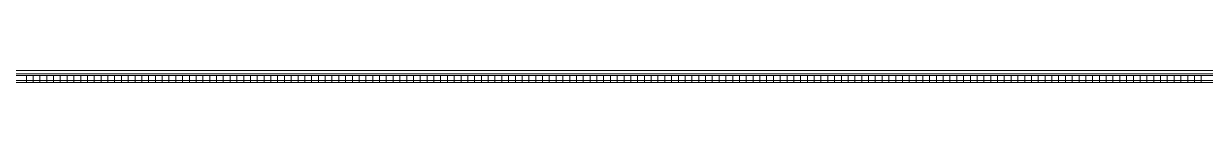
# Model space of a CAD drawing. Header units: millimetres. Extents: x -515342 to 330399, y -224905 to 507333.
# Drawn here: x -336847 to -319447, y 490665 to 490841 of the extents above; entities that cross this region are included whole.
import ezdxf

# ---------------------------------------------------------------- set-up
doc = ezdxf.new("R2010")
doc.units = ezdxf.units.MM
for name, color, linetype, lineweight in [('Крыша', 7, 'Continuous', 0), ('Обобщенные модели', 7, 'Continuous', 0), ('Ограждение', 7, 'Continuous', 0)]:
    doc.layers.add(name, color=color, linetype=linetype, lineweight=lineweight)

# ---------------------------------------------------------------- blocks, each defined once
blk = doc.blocks.new('Ограждение - Ограждение-9809147-О_АР_П_Крыша')
at = {"layer": 'Ограждение'}
for p, q in [((84775, 1925), (16885, 1925)), ((16886, 1924), (84774, 1924)), ((16908, 1902), (84752, 1902))]:
    blk.add_line(p, q, dxfattribs=at)
blk = doc.blocks.new('FP_17-О_АР_П_Крыша')
at = {"layer": 'Обобщенные модели'}
for p, q in [((22, -98), (67858, -98)), ((5514, -22), (5514, -41)), ((5514, -41), (5514, -84)), ((5514, -84), (5514, -125)), ((5614, -22), (5614, -41)), ((5614, -41), (5614, -84)), ((5614, -84), (5614, -125)), ((5714, -22), (5714, -41)), ((5714, -41), (5714, -84)), ((5714, -84), (5714, -125)), ((5814, -22), (5814, -41)), ((5814, -41), (5814, -84)), ((5814, -84), (5814, -125)), ((5914, -22), (5914, -41)), ((5914, -41), (5914, -84)), ((5914, -84), (5914, -125)), ((6014, -22), (6014, -41)), ((6014, -41), (6014, -84)), ((6014, -84), (6014, -125)), ((6114, -22), (6114, -41)), ((6114, -41), (6114, -84)), ((6114, -84), (6114, -125)), ((6214, -22), (6214, -41)), ((6214, -41), (6214, -84)), ((6214, -84), (6214, -125)), ((6314, -22), (6314, -41)), ((6314, -41), (6314, -84)), ((6314, -84), (6314, -125)), ((6414, -22), (6414, -41)), ((6414, -41), (6414, -84)), ((6414, -84), (6414, -125)), ((6514, -22), (6514, -41)), ((6514, -41), (6514, -84)), ((6514, -84), (6514, -125)), ((6614, -22), (6614, -41)), ((6614, -41), (6614, -84)), ((6614, -84), (6614, -125)), ((6714, -22), (6714, -41)), ((6714, -41), (6714, -84)), ((6714, -84), (6714, -125)), ((6814, -22), (6814, -41)), ((6814, -41), (6814, -84)), ((6814, -84), (6814, -125)), ((6914, -22), (6914, -41)), ((6914, -41), (6914, -84)), ((6914, -84), (6914, -125)), ((7014, -22), (7014, -41)), ((7014, -41), (7014, -84)), ((7014, -84), (7014, -125)), ((7114, -22), (7114, -41)), ((7114, -41), (7114, -84)), ((7114, -84), (7114, -125)), ((7214, -22), (7214, -41)), ((7214, -41), (7214, -84)), ((7214, -84), (7214, -125)), ((7314, -22), (7314, -41)), ((7314, -41), (7314, -84)), ((7314, -84), (7314, -125)), ((7414, -22), (7414, -41)), ((7414, -41), (7414, -84)), ((7414, -84), (7414, -125)), ((7514, -22), (7514, -41)), ((7514, -41), (7514, -84)), ((7514, -84), (7514, -125)), ((7614, -22), (7614, -41)), ((7614, -41), (7614, -84)), ((7614, -84), (7614, -125)), ((7714, -22), (7714, -41)), ((7714, -41), (7714, -84)), ((7714, -84), (7714, -125)), ((7814, -22), (7814, -41)), ((7814, -41), (7814, -84)), ((7814, -84), (7814, -125)), ((7914, -22), (7914, -41)), ((7914, -41), (7914, -84)), ((7914, -84), (7914, -125)), ((8014, -22), (8014, -41)), ((8014, -41), (8014, -84)), ((8014, -84), (8014, -125)), ((8114, -22), (8114, -41)), ((8114, -41), (8114, -84)), ((8114, -84), (8114, -125)), ((8214, -22), (8214, -41)), ((8214, -41), (8214, -84)), ((8214, -84), (8214, -125)), ((8314, -22), (8314, -41)), ((8314, -41), (8314, -84)), ((8314, -84), (8314, -125)), ((8414, -22), (8414, -41)), ((8414, -41), (8414, -84)), ((8414, -84), (8414, -125)), ((8514, -22), (8514, -41)), ((8514, -41), (8514, -84)), ((8514, -84), (8514, -125)), ((8614, -22), (8614, -41)), ((8614, -41), (8614, -84)), ((8614, -84), (8614, -125)), ((8714, -22), (8714, -41)), ((8714, -41), (8714, -84)), ((8714, -84), (8714, -125)), ((8814, -22), (8814, -41)), ((8814, -41), (8814, -84)), ((8814, -84), (8814, -125)), ((8914, -22), (8914, -41)), ((8914, -41), (8914, -84)), ((8914, -84), (8914, -125)), ((9014, -22), (9014, -41)), ((9014, -41), (9014, -84)), ((9014, -84), (9014, -125)), ((9114, -22), (9114, -41)), ((9114, -41), (9114, -84)), ((9114, -84), (9114, -125)), ((9214, -22), (9214, -41)), ((9214, -41), (9214, -84)), ((9214, -84), (9214, -125)), ((9314, -22), (9314, -41)), ((9314, -41), (9314, -84)), ((9314, -84), (9314, -125)), ((9414, -22), (9414, -41)), ((9414, -41), (9414, -84)), ((9414, -84), (9414, -125)), ((9514, -22), (9514, -41)), ((9514, -41), (9514, -84)), ((9514, -84), (9514, -125)), ((9614, -22), (9614, -41)), ((9614, -41), (9614, -84)), ((9614, -84), (9614, -125)), ((9714, -22), (9714, -41)), ((9714, -41), (9714, -84)), ((9714, -84), (9714, -125)), ((9814, -22), (9814, -41)), ((9814, -41), (9814, -84)), ((9814, -84), (9814, -125)), ((9914, -22), (9914, -41)), ((9914, -41), (9914, -84)), ((9914, -84), (9914, -125)), ((10014, -22), (10014, -41)), ((10014, -41), (10014, -84)), ((10014, -84), (10014, -125)), ((10114, -22), (10114, -41)), ((10114, -41), (10114, -84)), ((10114, -84), (10114, -125)), ((10214, -22), (10214, -41)), ((10214, -41), (10214, -84)), ((10214, -84), (10214, -125)), ((10314, -22), (10314, -41)), ((10314, -41), (10314, -84)), ((10314, -84), (10314, -125)), ((10414, -22), (10414, -41)), ((10414, -41), (10414, -84)), ((10414, -84), (10414, -125)), ((10514, -22), (10514, -41)), ((10514, -41), (10514, -84)), ((10514, -84), (10514, -125)), ((10614, -22), (10614, -41)), ((10614, -41), (10614, -84)), ((10614, -84), (10614, -125)), ((10714, -22), (10714, -41)), ((10714, -41), (10714, -84)), ((10714, -84), (10714, -125)), ((10814, -22), (10814, -41)), ((10814, -41), (10814, -84)), ((10814, -84), (10814, -125)), ((10914, -22), (10914, -41)), ((10914, -41), (10914, -84)), ((10914, -84), (10914, -125)), ((11014, -22), (11014, -41)), ((11014, -41), (11014, -84)), ((11014, -84), (11014, -125)), ((11114, -22), (11114, -41)), ((11114, -41), (11114, -84)), ((11114, -84), (11114, -125)), ((11214, -22), (11214, -41)), ((11214, -41), (11214, -84)), ((11214, -84), (11214, -125)), ((11314, -22), (11314, -41)), ((11314, -41), (11314, -84)), ((11314, -84), (11314, -125)), ((11414, -22), (11414, -41)), ((11414, -41), (11414, -84)), ((11414, -84), (11414, -125)), ((11514, -22), (11514, -41)), ((11514, -41), (11514, -84)), ((11514, -84), (11514, -125)), ((11614, -22), (11614, -41)), ((11614, -41), (11614, -84)), ((11614, -84), (11614, -125)), ((11714, -22), (11714, -41)), ((11714, -41), (11714, -84)), ((11714, -84), (11714, -125)), ((11814, -22), (11814, -41)), ((11814, -41), (11814, -84)), ((11814, -84), (11814, -125)), ((11914, -22), (11914, -41)), ((11914, -41), (11914, -84)), ((11914, -84), (11914, -125)), ((12014, -22), (12014, -41)), ((12014, -41), (12014, -84)), ((12014, -84), (12014, -125)), ((12114, -22), (12114, -41)), ((12114, -41), (12114, -84)), ((12114, -84), (12114, -125)), ((12214, -22), (12214, -41)), ((12214, -41), (12214, -84)), ((12214, -84), (12214, -125)), ((12314, -22), (12314, -41)), ((12314, -41), (12314, -84)), ((12314, -84), (12314, -125)), ((12414, -22), (12414, -41)), ((12414, -41), (12414, -84)), ((12414, -84), (12414, -125)), ((12514, -22), (12514, -41)), ((12514, -41), (12514, -84)), ((12514, -84), (12514, -125)), ((12614, -22), (12614, -41)), ((12614, -41), (12614, -84)), ((12614, -84), (12614, -125)), ((12714, -22), (12714, -41)), ((12714, -41), (12714, -84)), ((12714, -84), (12714, -125)), ((12814, -22), (12814, -41)), ((12814, -41), (12814, -84)), ((12814, -84), (12814, -125)), ((12914, -22), (12914, -41)), ((12914, -41), (12914, -84)), ((12914, -84), (12914, -125)), ((13014, -22), (13014, -41)), ((13014, -41), (13014, -84)), ((13014, -84), (13014, -125)), ((13114, -22), (13114, -41)), ((13114, -41), (13114, -84)), ((13114, -84), (13114, -125)), ((13214, -22), (13214, -41)), ((13214, -41), (13214, -84)), ((13214, -84), (13214, -125)), ((13314, -22), (13314, -41)), ((13314, -41), (13314, -84)), ((13314, -84), (13314, -125)), ((13414, -22), (13414, -41)), ((13414, -41), (13414, -84)), ((13414, -84), (13414, -125)), ((13514, -22), (13514, -41)), ((13514, -41), (13514, -84)), ((13514, -84), (13514, -125)), ((13614, -22), (13614, -41)), ((13614, -41), (13614, -84)), ((13614, -84), (13614, -125)), ((13714, -22), (13714, -41)), ((13714, -41), (13714, -84)), ((13714, -84), (13714, -125)), ((13814, -22), (13814, -41)), ((13814, -41), (13814, -84)), ((13814, -84), (13814, -125)), ((13914, -22), (13914, -41)), ((13914, -41), (13914, -84)), ((13914, -84), (13914, -125)), ((14014, -22), (14014, -41)), ((14014, -41), (14014, -84)), ((14014, -84), (14014, -125)), ((14114, -22), (14114, -41)), ((14114, -41), (14114, -84)), ((14114, -84), (14114, -125)), ((14214, -22), (14214, -41)), ((14214, -41), (14214, -84)), ((14214, -84), (14214, -125)), ((14314, -22), (14314, -41)), ((14314, -41), (14314, -84)), ((14314, -84), (14314, -125)), ((14414, -22), (14414, -41)), ((14414, -41), (14414, -84)), ((14414, -84), (14414, -125)), ((14514, -22), (14514, -41)), ((14514, -41), (14514, -84)), ((14514, -84), (14514, -125)), ((14614, -22), (14614, -41)), ((14614, -41), (14614, -84)), ((14614, -84), (14614, -125)), ((14714, -22), (14714, -41)), ((14714, -41), (14714, -84)), ((14714, -84), (14714, -125)), ((14814, -22), (14814, -41)), ((14814, -41), (14814, -84)), ((14814, -84), (14814, -125)), ((14914, -22), (14914, -41)), ((14914, -41), (14914, -84)), ((14914, -84), (14914, -125)), ((15014, -22), (15014, -41)), ((15014, -41), (15014, -84)), ((15014, -84), (15014, -125)), ((15114, -22), (15114, -41)), ((15114, -41), (15114, -84)), ((15114, -84), (15114, -125)), ((15214, -22), (15214, -41)), ((15214, -41), (15214, -84)), ((15214, -84), (15214, -125)), ((15314, -22), (15314, -41)), ((15314, -41), (15314, -84)), ((15314, -84), (15314, -125)), ((15414, -22), (15414, -41)), ((15414, -41), (15414, -84)), ((15414, -84), (15414, -125)), ((15514, -22), (15514, -41)), ((15514, -41), (15514, -84)), ((15514, -84), (15514, -125)), ((15614, -22), (15614, -41)), ((15614, -41), (15614, -84)), ((15614, -84), (15614, -125)), ((15714, -22), (15714, -41)), ((15714, -41), (15714, -84)), ((15714, -84), (15714, -125)), ((15814, -22), (15814, -41)), ((15814, -41), (15814, -84)), ((15814, -84), (15814, -125)), ((15914, -22), (15914, -41)), ((15914, -41), (15914, -84)), ((15914, -84), (15914, -125)), ((16014, -22), (16014, -41)), ((16014, -41), (16014, -84)), ((16014, -84), (16014, -125)), ((16114, -22), (16114, -41)), ((16114, -41), (16114, -84)), ((16114, -84), (16114, -125)), ((16214, -22), (16214, -41)), ((16214, -41), (16214, -84)), ((16214, -84), (16214, -125)), ((16314, -22), (16314, -41)), ((16314, -41), (16314, -84)), ((16314, -84), (16314, -125)), ((16414, -22), (16414, -41)), ((16414, -41), (16414, -84)), ((16414, -84), (16414, -125)), ((16514, -22), (16514, -41)), ((16514, -41), (16514, -84)), ((16514, -84), (16514, -125)), ((16614, -22), (16614, -41)), ((16614, -41), (16614, -84)), ((16614, -84), (16614, -125)), ((16714, -22), (16714, -41)), ((16714, -41), (16714, -84)), ((16714, -84), (16714, -125)), ((16814, -22), (16814, -41)), ((16814, -41), (16814, -84)), ((16814, -84), (16814, -125)), ((16914, -22), (16914, -41)), ((16914, -41), (16914, -84)), ((16914, -84), (16914, -125)), ((17014, -22), (17014, -41)), ((17014, -41), (17014, -84)), ((17014, -84), (17014, -125)), ((17114, -22), (17114, -41)), ((17114, -41), (17114, -84)), ((17114, -84), (17114, -125)), ((17214, -22), (17214, -41)), ((17214, -41), (17214, -84)), ((17214, -84), (17214, -125)), ((17314, -22), (17314, -41)), ((17314, -41), (17314, -84)), ((17314, -84), (17314, -125)), ((17414, -22), (17414, -41)), ((17414, -41), (17414, -84)), ((17414, -84), (17414, -125)), ((17514, -22), (17514, -41)), ((17514, -41), (17514, -84)), ((17514, -84), (17514, -125)), ((17614, -22), (17614, -41)), ((17614, -41), (17614, -84)), ((17614, -84), (17614, -125)), ((17714, -22), (17714, -41)), ((17714, -41), (17714, -84)), ((17714, -84), (17714, -125)), ((17814, -22), (17814, -41)), ((17814, -41), (17814, -84)), ((17814, -84), (17814, -125)), ((17914, -22), (17914, -41)), ((17914, -41), (17914, -84)), ((17914, -84), (17914, -125)), ((18014, -22), (18014, -41)), ((18014, -41), (18014, -84)), ((18014, -84), (18014, -125)), ((18114, -22), (18114, -41)), ((18114, -41), (18114, -84)), ((18114, -84), (18114, -125)), ((18214, -22), (18214, -41)), ((18214, -41), (18214, -84)), ((18214, -84), (18214, -125)), ((18314, -22), (18314, -41)), ((18314, -41), (18314, -84)), ((18314, -84), (18314, -125)), ((18414, -22), (18414, -41)), ((18414, -41), (18414, -84)), ((18414, -84), (18414, -125)), ((18514, -22), (18514, -41)), ((18514, -41), (18514, -84)), ((18514, -84), (18514, -125)), ((18614, -22), (18614, -41)), ((18614, -41), (18614, -84)), ((18614, -84), (18614, -125)), ((18714, -22), (18714, -41)), ((18714, -41), (18714, -84)), ((18714, -84), (18714, -125)), ((18814, -22), (18814, -41)), ((18814, -41), (18814, -84)), ((18814, -84), (18814, -125)), ((18914, -22), (18914, -41)), ((18914, -41), (18914, -84)), ((18914, -84), (18914, -125)), ((19014, -22), (19014, -41)), ((19014, -41), (19014, -84)), ((19014, -84), (19014, -125)), ((19114, -22), (19114, -41)), ((19114, -41), (19114, -84)), ((19114, -84), (19114, -125)), ((19214, -22), (19214, -41)), ((19214, -41), (19214, -84)), ((19214, -84), (19214, -125)), ((19314, -22), (19314, -41)), ((19314, -41), (19314, -84)), ((19314, -84), (19314, -125)), ((19414, -22), (19414, -41)), ((19414, -41), (19414, -84)), ((19414, -84), (19414, -125)), ((19514, -22), (19514, -41)), ((19514, -41), (19514, -84)), ((19514, -84), (19514, -125)), ((19614, -22), (19614, -41)), ((19614, -41), (19614, -84)), ((19614, -84), (19614, -125)), ((19714, -22), (19714, -41)), ((19714, -41), (19714, -84)), ((19714, -84), (19714, -125)), ((19814, -22), (19814, -41)), ((19814, -41), (19814, -84)), ((19814, -84), (19814, -125)), ((19914, -22), (19914, -41)), ((19914, -41), (19914, -84)), ((19914, -84), (19914, -125)), ((20014, -22), (20014, -41)), ((20014, -41), (20014, -84)), ((20014, -84), (20014, -125)), ((20114, -22), (20114, -41)), ((20114, -41), (20114, -84)), ((20114, -84), (20114, -125)), ((20214, -22), (20214, -41)), ((20214, -41), (20214, -84)), ((20214, -84), (20214, -125)), ((20314, -22), (20314, -41)), ((20314, -41), (20314, -84)), ((20314, -84), (20314, -125)), ((20414, -22), (20414, -41)), ((20414, -41), (20414, -84)), ((20414, -84), (20414, -125)), ((20514, -22), (20514, -41)), ((20514, -41), (20514, -84)), ((20514, -84), (20514, -125)), ((20614, -22), (20614, -41)), ((20614, -41), (20614, -84)), ((20614, -84), (20614, -125)), ((20714, -22), (20714, -41)), ((20714, -41), (20714, -84)), ((20714, -84), (20714, -125)), ((20814, -22), (20814, -41)), ((20814, -41), (20814, -84)), ((20814, -84), (20814, -125)), ((20914, -22), (20914, -41)), ((20914, -41), (20914, -84)), ((20914, -84), (20914, -125)), ((21014, -22), (21014, -41)), ((21014, -41), (21014, -84)), ((21014, -84), (21014, -125)), ((21114, -22), (21114, -41)), ((21114, -41), (21114, -84)), ((21114, -84), (21114, -125)), ((21214, -22), (21214, -41)), ((21214, -41), (21214, -84)), ((21214, -84), (21214, -125)), ((21314, -22), (21314, -41)), ((21314, -41), (21314, -84)), ((21314, -84), (21314, -125)), ((21414, -22), (21414, -41)), ((21414, -41), (21414, -84)), ((21414, -84), (21414, -125)), ((21514, -22), (21514, -41)), ((21514, -41), (21514, -84)), ((21514, -84), (21514, -125)), ((21614, -22), (21614, -41)), ((21614, -41), (21614, -84)), ((21614, -84), (21614, -125)), ((21714, -22), (21714, -41)), ((21714, -41), (21714, -84)), ((21714, -84), (21714, -125)), ((21814, -22), (21814, -41)), ((21814, -41), (21814, -84)), ((21814, -84), (21814, -125)), ((21914, -22), (21914, -41)), ((21914, -41), (21914, -84)), ((21914, -84), (21914, -125)), ((22014, -22), (22014, -41)), ((22014, -41), (22014, -84)), ((22014, -84), (22014, -125)), ((22114, -22), (22114, -41)), ((22114, -41), (22114, -84)), ((22114, -84), (22114, -125)), ((22214, -22), (22214, -41)), ((22214, -41), (22214, -84)), ((22214, -84), (22214, -125)), ((22314, -22), (22314, -41)), ((22314, -41), (22314, -84)), ((22314, -84), (22314, -125)), ((22414, -22), (22414, -41)), ((22414, -41), (22414, -84)), ((22414, -84), (22414, -125)), ((22514, -22), (22514, -41)), ((22514, -41), (22514, -84)), ((22514, -84), (22514, -125)), ((22614, -22), (22614, -41)), ((22614, -41), (22614, -84)), ((22614, -84), (22614, -125)), ((22714, -22), (22714, -41)), ((22714, -41), (22714, -84)), ((22714, -84), (22714, -125)), ((22814, -22), (22814, -41)), ((22814, -41), (22814, -84)), ((22814, -84), (22814, -125))]:
    blk.add_line(p, q, dxfattribs=at)
blk = doc.blocks.new('Влж_Решетка для желоба - Решетка 125-9912624-О_АР_П_Крыша')
at = {"layer": 'Обобщенные модели'}
blk.add_line((125, -125), (67733, -125), dxfattribs=at)
blk.add_blockref('FP_17-О_АР_П_Крыша', (0, 0), dxfattribs=at)

msp = doc.modelspace()

# ---------------------------------------------------------------- linework, layer by layer
at = {"layer": 'Крыша'}
msp.add_line((-274382.0024, 490841.4212), (-342372.0024, 490841.4212), dxfattribs=at)

# ---------------------------------------------------------------- block references
at = {"layer": 'Обобщенные модели'}
msp.add_blockref('Влж_Решетка для желоба - Решетка 125-9912624-О_АР_П_Крыша', (-342321.0531, 490790.4719), dxfattribs=at)
at = {"layer": 'Ограждение'}
msp.add_blockref('Ограждение - Ограждение-9809147-О_АР_П_Крыша', (-359207.0024, 488866.4811), dxfattribs=at)

doc.saveas('drawing.dxf')
